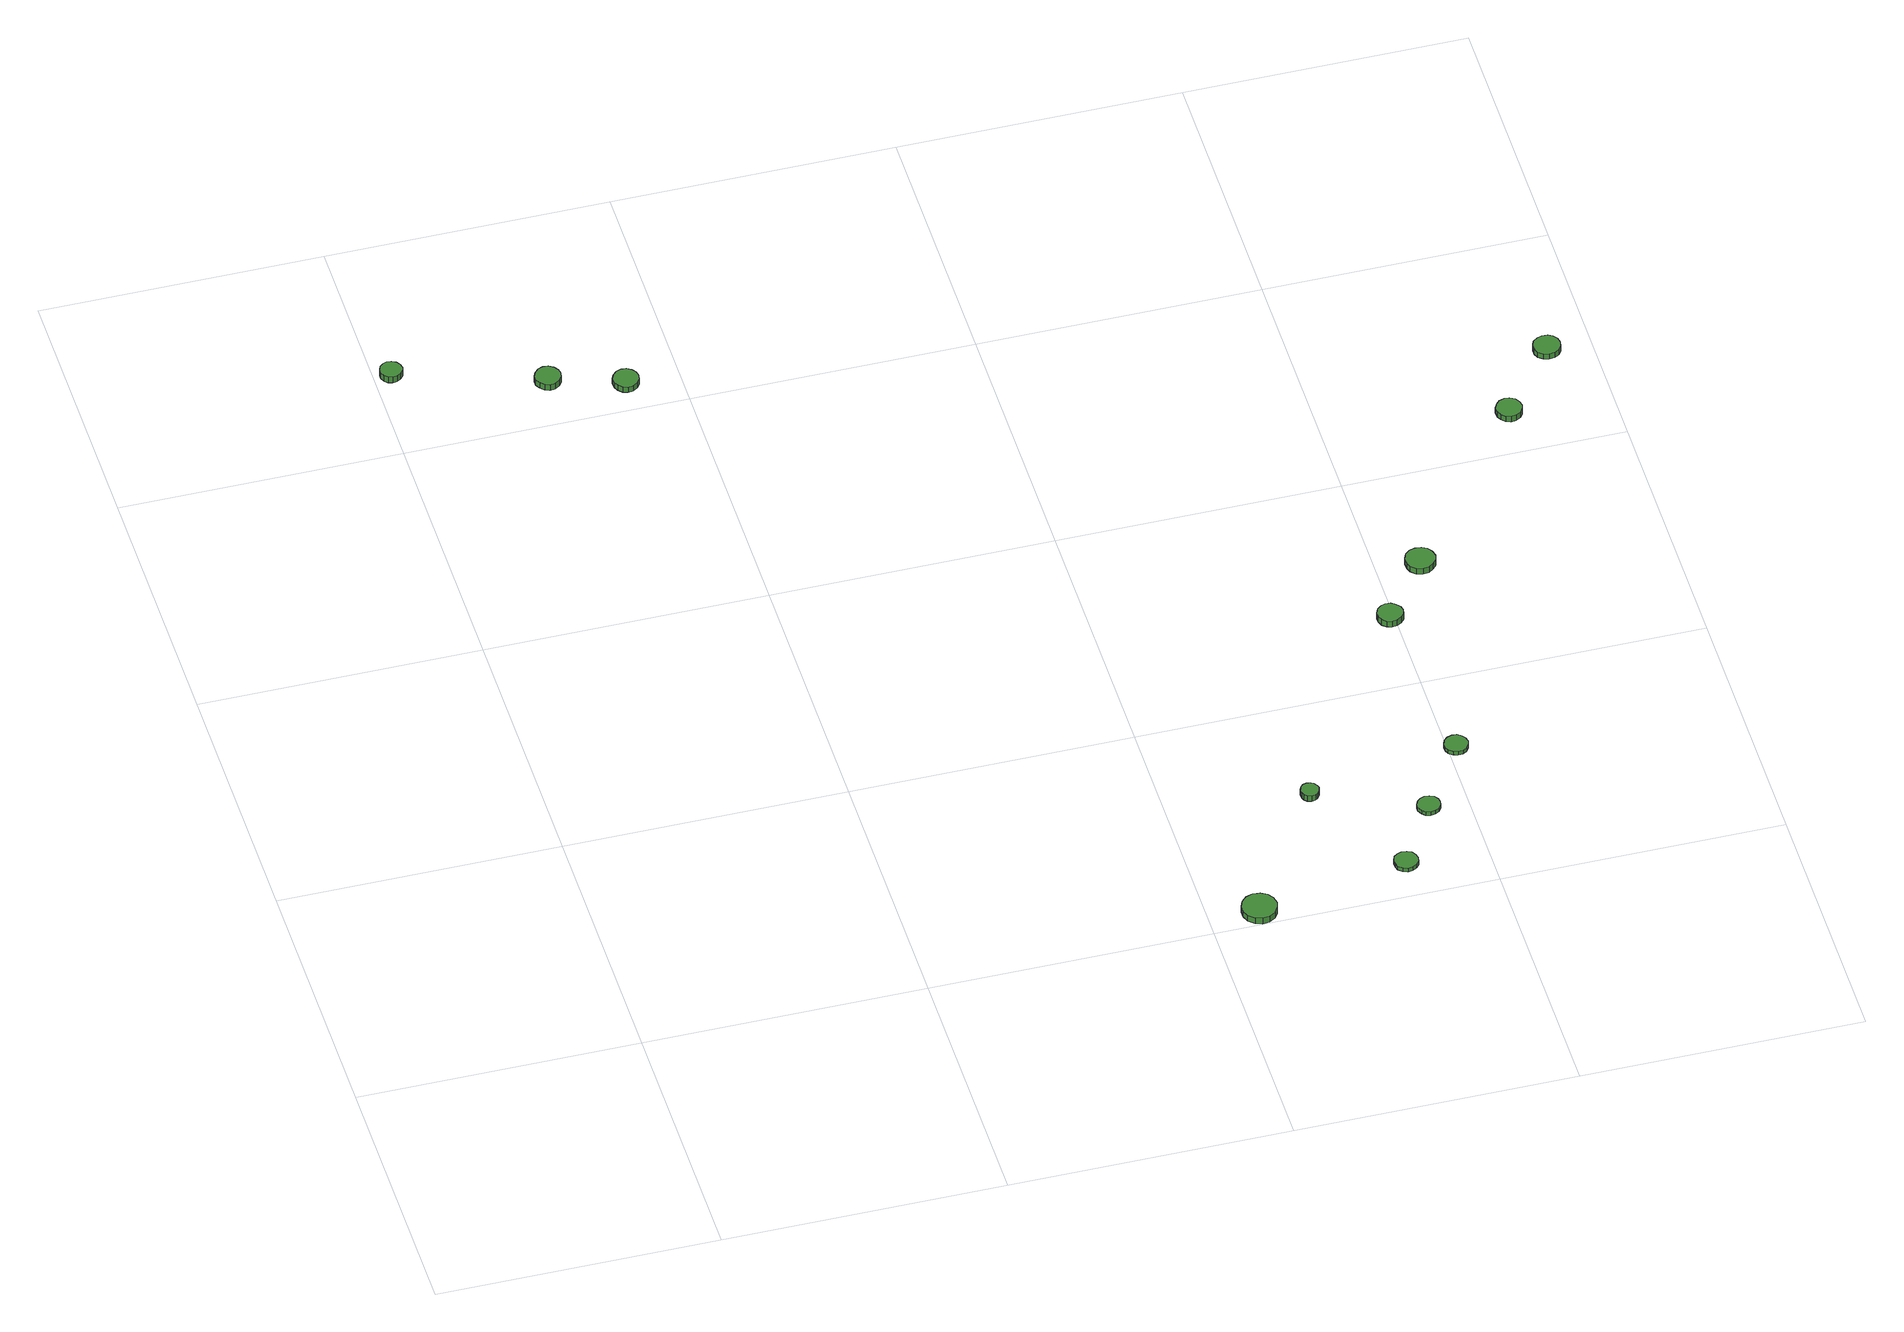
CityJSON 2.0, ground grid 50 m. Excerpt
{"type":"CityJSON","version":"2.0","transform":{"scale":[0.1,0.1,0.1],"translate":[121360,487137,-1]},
"CityObjects":{
"tree1":{"type":"SolitaryVegetationObject","attributes":{"function":"something"},"geometry":[{"type":"MultiSurface","lod":"1","boundaries":[[[0,1,2,3,4,5,6,7,8,9,10,11,12,13,14]],[[15,16,17,18,19,20,21,22,23,24,25,26,27,28,29]],[[0,29,28,1]],[[1,28,27,2]],[[2,27,26,3]],[[3,26,25,4]],[[4,25,24,5]],[[5,24,23,6]],[[6,23,22,7]],[[7,22,21,8]],[[8,21,20,9]],[[9,20,19,10]],[[10,19,18,11]],[[11,18,17,12]],[[12,17,16,13]],[[13,16,15,14]],[[14,15,29,0]]]}]},
"tree2":{"type":"SolitaryVegetationObject","attributes":{"function":"something"},"geometry":[{"type":"MultiSurface","lod":"1","boundaries":[[[30,31,32,33,34,35,36,37,38,39,40,41,42,43,44]],[[45,46,47,48,49,50,51,52,53,54,55,56,57,58,59]],[[30,59,58,31]],[[31,58,57,32]],[[32,57,56,33]],[[33,56,55,34]],[[34,55,54,35]],[[35,54,53,36]],[[36,53,52,37]],[[37,52,51,38]],[[38,51,50,39]],[[39,50,49,40]],[[40,49,48,41]],[[41,48,47,42]],[[42,47,46,43]],[[43,46,45,44]],[[44,45,59,30]]]}]},
"tree3":{"type":"SolitaryVegetationObject","attributes":{"function":"something"},"geometry":[{"type":"MultiSurface","lod":"1","boundaries":[[[60,61,62,63,64,65,66,67,68,69,70,71,72,73,74]],[[75,76,77,78,79,80,81,82,83,84,85,86,87,88,89]],[[60,89,88,61]],[[61,88,87,62]],[[62,87,86,63]],[[63,86,85,64]],[[64,85,84,65]],[[65,84,83,66]],[[66,83,82,67]],[[67,82,81,68]],[[68,81,80,69]],[[69,80,79,70]],[[70,79,78,71]],[[71,78,77,72]],[[72,77,76,73]],[[73,76,75,74]],[[74,75,89,60]]]}]},
"tree4":{"type":"SolitaryVegetationObject","attributes":{"function":"something"},"geometry":[{"type":"MultiSurface","lod":"1","boundaries":[[[90,91,92,93,94,95,96,97,98,99,100,101,102,103,104]],[[105,106,107,108,109,110,111,112,113,114,115,116,117,118,119]],[[90,119,118,91]],[[91,118,117,92]],[[92,117,116,93]],[[93,116,115,94]],[[94,115,114,95]],[[95,114,113,96]],[[96,113,112,97]],[[97,112,111,98]],[[98,111,110,99]],[[99,110,109,100]],[[100,109,108,101]],[[101,108,107,102]],[[102,107,106,103]],[[103,106,105,104]],[[104,105,119,90]]]}]},
"tree5":{"type":"SolitaryVegetationObject","attributes":{"function":"something"},"geometry":[{"type":"MultiSurface","lod":"1","boundaries":[[[120,121,122,123,124,125,126,127,128,129,130,131,132,133,134]],[[135,136,137,138,139,140,141,142,143,144,145,146,147,148,149]],[[120,149,148,121]],[[121,148,147,122]],[[122,147,146,123]],[[123,146,145,124]],[[124,145,144,125]],[[125,144,143,126]],[[126,143,142,127]],[[127,142,141,128]],[[128,141,140,129]],[[129,140,139,130]],[[130,139,138,131]],[[131,138,137,132]],[[132,137,136,133]],[[133,136,135,134]],[[134,135,149,120]]]}]},
"tree6":{"type":"SolitaryVegetationObject","attributes":{"function":"something"},"geometry":[{"type":"MultiSurface","lod":"1","boundaries":[[[150,151,152,153,154,155,156,157,158,159,160,161,162,163,164]],[[165,166,167,168,169,170,171,172,173,174,175,176,177,178,179]],[[150,179,178,151]],[[151,178,177,152]],[[152,177,176,153]],[[153,176,175,154]],[[154,175,174,155]],[[155,174,173,156]],[[156,173,172,157]],[[157,172,171,158]],[[158,171,170,159]],[[159,170,169,160]],[[160,169,168,161]],[[161,168,167,162]],[[162,167,166,163]],[[163,166,165,164]],[[164,165,179,150]]]}]},
"tree7":{"type":"SolitaryVegetationObject","attributes":{"function":"something"},"geometry":[{"type":"MultiSurface","lod":"1","boundaries":[[[180,181,182,183,184,185,186,187,188,189,190,191,192,193,194]],[[195,196,197,198,199,200,201,202,203,204,205,206,207,208,209]],[[180,209,208,181]],[[181,208,207,182]],[[182,207,206,183]],[[183,206,205,184]],[[184,205,204,185]],[[185,204,203,186]],[[186,203,202,187]],[[187,202,201,188]],[[188,201,200,189]],[[189,200,199,190]],[[190,199,198,191]],[[191,198,197,192]],[[192,197,196,193]],[[193,196,195,194]],[[194,195,209,180]]]}]},
"tree8":{"type":"SolitaryVegetationObject","attributes":{"function":"something"},"geometry":[{"type":"MultiSurface","lod":"1","boundaries":[[[210,211,212,213,214,215,216,217,218,219,220,221,222,223,224]],[[225,226,227,228,229,230,231,232,233,234,235,236,237,238,239]],[[210,239,238,211]],[[211,238,237,212]],[[212,237,236,213]],[[213,236,235,214]],[[214,235,234,215]],[[215,234,233,216]],[[216,233,232,217]],[[217,232,231,218]],[[218,231,230,219]],[[219,230,229,220]],[[220,229,228,221]],[[221,228,227,222]],[[222,227,226,223]],[[223,226,225,224]],[[224,225,239,210]]]}]},
"tree9":{"type":"SolitaryVegetationObject","attributes":{"function":"something"},"geometry":[{"type":"MultiSurface","lod":"1","boundaries":[[[240,241,242,243,244,245,246,247,248,249,250,251,252,253,254]],[[255,256,257,258,259,260,261,262,263,264,265,266,267,268,269]],[[240,269,268,241]],[[241,268,267,242]],[[242,267,266,243]],[[243,266,265,244]],[[244,265,264,245]],[[245,264,263,246]],[[246,263,262,247]],[[247,262,261,248]],[[248,261,260,249]],[[249,260,259,250]],[[250,259,258,251]],[[251,258,257,252]],[[252,257,256,253]],[[253,256,255,254]],[[254,255,269,240]]]}]},
"tree10":{"type":"SolitaryVegetationObject","attributes":{"function":"something"},"geometry":[{"type":"MultiSurface","lod":"1","boundaries":[[[270,271,272,273,274,275,276,277,278,279,280,281,282,283,284]],[[285,286,287,288,289,290,291,292,293,294,295,296,297,298,299]],[[270,299,298,271]],[[271,298,297,272]],[[272,297,296,273]],[[273,296,295,274]],[[274,295,294,275]],[[275,294,293,276]],[[276,293,292,277]],[[277,292,291,278]],[[278,291,290,279]],[[279,290,289,280]],[[280,289,288,281]],[[281,288,287,282]],[[282,287,286,283]],[[283,286,285,284]],[[284,285,299,270]]]}]},
"tree11":{"type":"SolitaryVegetationObject","attributes":{"function":"something"},"geometry":[{"type":"MultiSurface","lod":"1","boundaries":[[[300,301,302,303,304,305,306,307,308,309,310,311,312,313,314]],[[315,316,317,318,319,320,321,322,323,324,325,326,327,328,329]],[[300,329,328,301]],[[301,328,327,302]],[[302,327,326,303]],[[303,326,325,304]],[[304,325,324,305]],[[305,324,323,306]],[[306,323,322,307]],[[307,322,321,308]],[[308,321,320,309]],[[309,320,319,310]],[[310,319,318,311]],[[311,318,317,312]],[[312,317,316,313]],[[313,316,315,314]],[[314,315,329,300]]]}]},
"tree12":{"type":"SolitaryVegetationObject","attributes":{"function":"something"},"geometry":[{"type":"MultiSurface","lod":"1","boundaries":[[[330,331,332,333,334,335,336,337,338,339,340,341,342,343,344]],[[345,346,347,348,349,350,351,352,353,354,355,356,357,358,359]],[[330,359,358,331]],[[331,358,357,332]],[[332,357,356,333]],[[333,356,355,334]],[[334,355,354,335]],[[335,354,353,336]],[[336,353,352,337]],[[337,352,351,338]],[[338,351,350,339]],[[339,350,349,340]],[[340,349,348,341]],[[341,348,347,342]],[[342,347,346,343]],[[343,346,345,344]],[[344,345,359,330]]]}]}
},
"vertices":[
[48,1680,29],[46,1688,29],[41,1695,29],[34,1699,29],[26,1700,29],[18,1697,29],[12,1692,29],[9,1684,29],[9,1676,29],[12,1669,29],[18,1663,29],[26,1661,29],[34,1662,29],[41,1666,29],[46,1672,29],[46,1672,16],[41,1666,16],[34,1662,16],[26,1661,16],[18,1663,16],[12,1669,16],[9,1676,16],[9,1684,16],[12,1692,16],[18,1697,16],[26,1700,16],[34,1699,16],[41,1695,16],[46,1688,16],[48,1680,16],
[301,1594,30],[299,1603,30],[293,1611,30],[285,1616,30],[276,1617,30],[267,1614,30],[260,1607,30],[256,1599,30],[256,1589,30],[260,1581,30],[267,1574,30],[276,1571,30],[285,1572,30],[293,1577,30],[299,1585,30],[299,1585,17],[293,1577,17],[285,1572,17],[276,1571,17],[267,1574,17],[260,1581,17],[256,1589,17],[256,1599,17],[260,1607,17],[267,1614,17],[276,1617,17],[285,1616,17],[293,1611,17],[299,1603,17],[301,1594,17],
[426,1553,30],[424,1562,30],[418,1570,30],[410,1575,30],[401,1576,30],[392,1573,30],[385,1566,30],[381,1558,30],[381,1548,30],[385,1540,30],[392,1533,30],[401,1530,30],[410,1531,30],[418,1536,30],[424,1544,30],[424,1544,18],[418,1536,18],[410,1531,18],[401,1530,18],[392,1533,18],[385,1540,18],[381,1548,18],[381,1558,18],[385,1566,18],[392,1573,18],[401,1576,18],[410,1575,18],[418,1570,18],[424,1562,18],[426,1553,18],
[1119,33,19],[1116,46,19],[1109,56,19],[1098,62,19],[1085,64,19],[1073,60,19],[1063,51,19],[1058,39,19],[1058,27,19],[1063,15,19],[1073,6,19],[1085,2,19],[1098,3,19],[1109,10,19],[1116,20,19],[1116,20,6],[1109,10,6],[1098,3,6],[1085,2,6],[1073,6,6],[1063,15,6],[1058,27,6],[1058,39,6],[1063,51,6],[1073,60,6],[1085,64,6],[1098,62,6],[1109,56,6],[1116,46,6],[1119,33,6],
[1263,286,18],[1261,292,18],[1257,298,18],[1252,301,18],[1245,302,18],[1238,300,18],[1233,295,18],[1231,289,18],[1231,282,18],[1233,276,18],[1238,271,18],[1245,269,18],[1252,270,18],[1257,273,18],[1261,279,18],[1261,279,6],[1257,273,6],[1252,270,6],[1245,269,6],[1238,271,6],[1233,276,6],[1231,282,6],[1231,289,6],[1233,295,6],[1238,300,6],[1245,302,6],[1252,301,6],[1257,298,6],[1261,292,6],[1263,286,6],
[1379,80,14],[1377,89,14],[1372,96,14],[1364,100,14],[1355,101,14],[1347,98,14],[1340,93,14],[1337,84,14],[1337,76,14],[1340,68,14],[1347,62,14],[1355,59,14],[1364,60,14],[1372,64,14],[1377,71,14],[1377,71,6],[1372,64,6],[1364,60,6],[1355,59,6],[1347,62,6],[1340,68,6],[1337,76,6],[1337,84,6],[1340,93,6],[1347,98,6],[1355,101,6],[1364,100,6],[1372,96,6],[1377,89,6],[1379,80,6],
[1451,202,14],[1450,210,14],[1445,217,14],[1437,221,14],[1429,222,14],[1421,219,14],[1415,214,14],[1411,206,14],[1411,198,14],[1415,190,14],[1421,184,14],[1429,182,14],[1437,183,14],[1445,187,14],[1450,194,14],[1450,194,6],[1445,187,6],[1437,183,6],[1429,182,6],[1421,184,6],[1415,190,6],[1411,198,6],[1411,206,6],[1415,214,6],[1421,219,6],[1429,222,6],[1437,221,6],[1445,217,6],[1450,210,6],[1451,202,6],
[1536,333,14],[1534,341,14],[1529,348,14],[1522,353,14],[1513,354,14],[1505,351,14],[1498,345,14],[1495,337,14],[1495,328,14],[1498,320,14],[1505,315,14],[1513,312,14],[1522,313,14],[1529,317,14],[1534,324,14],[1534,324,6],[1529,317,6],[1522,313,6],[1513,312,6],[1505,315,6],[1498,320,6],[1495,328,6],[1495,337,6],[1498,345,6],[1505,351,6],[1513,354,6],[1522,353,6],[1529,348,6],[1534,341,6],[1536,333,6],
[1515,666,20],[1513,675,20],[1507,682,20],[1499,687,20],[1490,688,20],[1481,685,20],[1474,679,20],[1470,670,20],[1470,661,20],[1474,652,20],[1481,646,20],[1490,643,20],[1499,644,20],[1507,649,20],[1513,656,20],[1513,656,7],[1507,649,7],[1499,644,7],[1490,643,7],[1481,646,7],[1474,652,7],[1470,661,7],[1470,670,7],[1474,679,7],[1481,685,7],[1490,688,7],[1499,687,7],[1507,682,7],[1513,675,7],[1515,666,7],
[1602,775,25],[1599,786,25],[1593,795,25],[1584,800,25],[1573,801,25],[1562,798,25],[1554,791,25],[1550,781,25],[1550,770,25],[1554,760,25],[1562,752,25],[1573,749,25],[1584,750,25],[1593,756,25],[1599,764,25],[1599,764,12],[1593,756,12],[1584,750,12],[1573,749,12],[1562,752,12],[1554,760,12],[1550,770,12],[1550,781,12],[1554,791,12],[1562,798,12],[1573,801,12],[1584,800,12],[1593,795,12],[1599,786,12],[1602,775,12],
[1842,1095,21],[1840,1104,21],[1835,1112,21],[1826,1117,21],[1817,1118,21],[1808,1115,21],[1801,1108,21],[1797,1100,21],[1797,1090,21],[1801,1082,21],[1808,1075,21],[1817,1072,21],[1826,1073,21],[1835,1078,21],[1840,1086,21],[1840,1086,9],[1835,1078,9],[1826,1073,9],[1817,1072,9],[1808,1075,9],[1801,1082,9],[1797,1090,9],[1797,1100,9],[1801,1108,9],[1808,1115,9],[1817,1118,9],[1826,1117,9],[1835,1112,9],[1840,1104,9],[1842,1095,9],
[1946,1229,18],[1944,1239,18],[1938,1247,18],[1930,1251,18],[1920,1252,18],[1911,1249,18],[1903,1243,18],[1899,1234,18],[1899,1224,18],[1903,1215,18],[1911,1209,18],[1920,1206,18],[1930,1207,18],[1938,1211,18],[1944,1219,18],[1944,1219,6],[1938,1211,6],[1930,1207,6],[1920,1206,6],[1911,1209,6],[1903,1215,6],[1899,1224,6],[1899,1234,6],[1903,1243,6],[1911,1249,6],[1920,1252,6],[1930,1251,6],[1938,1247,6],[1944,1239,6],[1946,1229,6]
]}
